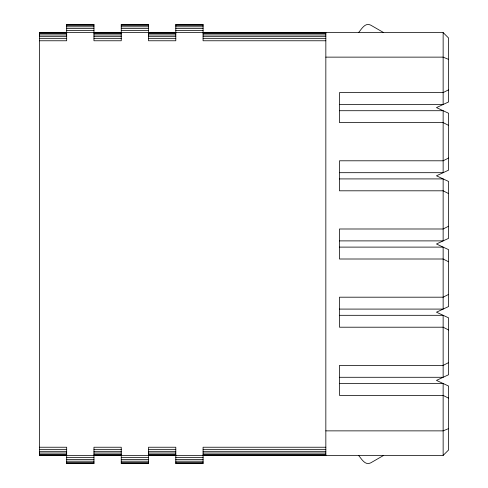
<?xml version="1.0" encoding="UTF-8"?>
<svg xmlns="http://www.w3.org/2000/svg" width="488" height="488" viewBox="0 0 488 488"><rect width="100%" height="100%" fill="white"/><g stroke="black" fill="none" stroke-linecap="round" stroke-linejoin="round"><path stroke-width="0.73" d="M358.576 32.586C361.462 29.231 365.189 22.143 370.715 25.132L383.623 32.586M443.141 455.414L448.594 449.96L448.594 386.051L436.467 380.396L448.594 374.741L448.594 317.853L436.467 312.198L448.594 306.543L448.594 249.655L436.467 244L448.594 238.345L448.594 181.457L436.467 175.802L448.594 170.147L448.594 113.259L436.467 107.604L448.594 101.949L448.594 38.04L443.141 32.586L39.406 32.586L39.406 455.414L443.141 455.414L443.141 383.507L339.477 383.507M383.623 455.414L370.715 462.868C365.183 465.857 361.462 458.769 358.576 455.414M448.594 89.816L443.141 92.598L339.477 92.598L339.477 122.604L443.141 122.604L448.594 125.386M448.594 158.02L443.141 160.796L339.477 160.796L339.477 190.808L443.141 190.808L448.594 193.584M448.594 226.219L443.141 228.994L339.477 228.994L339.477 259.006L443.141 259.006L448.594 261.781M448.594 294.416L443.141 297.192L339.477 297.192L339.477 327.204L443.141 327.204L448.594 329.98M448.594 362.615L443.141 365.396L339.477 365.396L339.477 395.402L443.141 395.402L448.594 398.184M448.594 428.604L443.141 430.867L325.838 430.867M66.685 24.681L93.964 24.681M121.244 24.681L148.523 24.681M175.802 24.681L203.081 24.681M66.685 25.498L93.964 25.498M121.244 25.498L148.523 25.498M175.802 25.498L203.081 25.498M66.685 26.797L93.964 26.797M121.244 26.797L148.523 26.797M175.802 26.797L203.081 26.797M66.685 28.493L93.964 28.493M121.244 28.493L148.523 28.493M175.802 28.493L203.081 28.493M66.685 30.47L93.964 30.47M121.244 30.47L148.523 30.47M175.802 30.47L203.081 30.47M39.406 32.861L66.685 32.861M93.964 32.861L121.244 32.861M148.523 32.861L175.802 32.861M203.081 32.861L325.838 32.861M39.406 33.678L66.685 33.678M93.964 33.678L121.244 33.678M148.523 33.678L175.802 33.678M203.081 33.678L325.838 33.678M39.406 34.983L66.685 34.983M93.964 34.983L121.244 34.983M148.523 34.983L175.802 34.983M203.081 34.983L325.838 34.983M39.406 36.673L66.685 36.673M93.964 36.673L121.244 36.673M148.523 36.673L175.802 36.673M203.081 36.673L325.838 36.673M39.406 38.65L66.685 38.65M93.964 38.65L121.244 38.65M148.523 38.65L175.802 38.65M203.081 38.65L325.838 38.65M39.406 40.766L66.685 40.766L66.685 24.4L93.964 24.4L93.964 40.766L121.244 40.766L121.244 24.4L148.523 24.4L148.523 40.766L175.802 40.766L175.802 24.4L203.081 24.4L203.081 40.766L325.838 40.766M325.838 57.133L443.141 57.133L448.594 59.396M339.477 104.487L443.141 104.487L443.141 32.586M339.477 110.715L443.141 110.715L443.141 172.691L339.477 172.691M339.477 178.913L443.141 178.913L443.141 240.889L339.477 240.889M339.477 247.111L443.141 247.111L443.141 309.087L339.477 309.087M339.477 315.309L443.141 315.309L443.141 377.285L339.477 377.285M39.406 447.234L66.685 447.234L66.685 463.6L93.964 463.6L93.964 447.234L121.244 447.234L121.244 463.6L148.523 463.6L148.523 447.234L175.802 447.234L175.802 463.6L203.081 463.6L203.081 447.234L325.838 447.234M39.406 449.35L66.685 449.35M93.964 449.35L121.244 449.35M148.523 449.35L175.802 449.35M203.081 449.35L325.838 449.35M39.406 451.327L66.685 451.327M93.964 451.327L121.244 451.327M148.523 451.327L175.802 451.327M203.081 451.327L325.838 451.327M39.406 453.016L66.685 453.016M93.964 453.016L121.244 453.016M148.523 453.016L175.802 453.016M203.081 453.016L325.838 453.016M39.406 454.322L66.685 454.322M93.964 454.322L121.244 454.322M148.523 454.322L175.802 454.322M203.081 454.322L325.838 454.322M39.406 455.139L66.685 455.139M93.964 455.139L121.244 455.139M148.523 455.139L175.802 455.139M203.081 455.139L325.838 455.139M66.685 457.537L93.964 457.537M121.244 457.537L148.523 457.537M175.802 457.537L203.081 457.537M66.685 459.507L93.964 459.507M121.244 459.507L148.523 459.507M175.802 459.507L203.081 459.507M66.685 461.203L93.964 461.203M121.244 461.203L148.523 461.203M175.802 461.203L203.081 461.203M66.685 462.502L93.964 462.502M121.244 462.502L148.523 462.502M175.802 462.502L203.081 462.502M66.685 463.319L93.964 463.319M121.244 463.319L148.523 463.319M175.802 463.319L203.081 463.319M325.838 32.586L325.838 455.414"/></g></svg>
